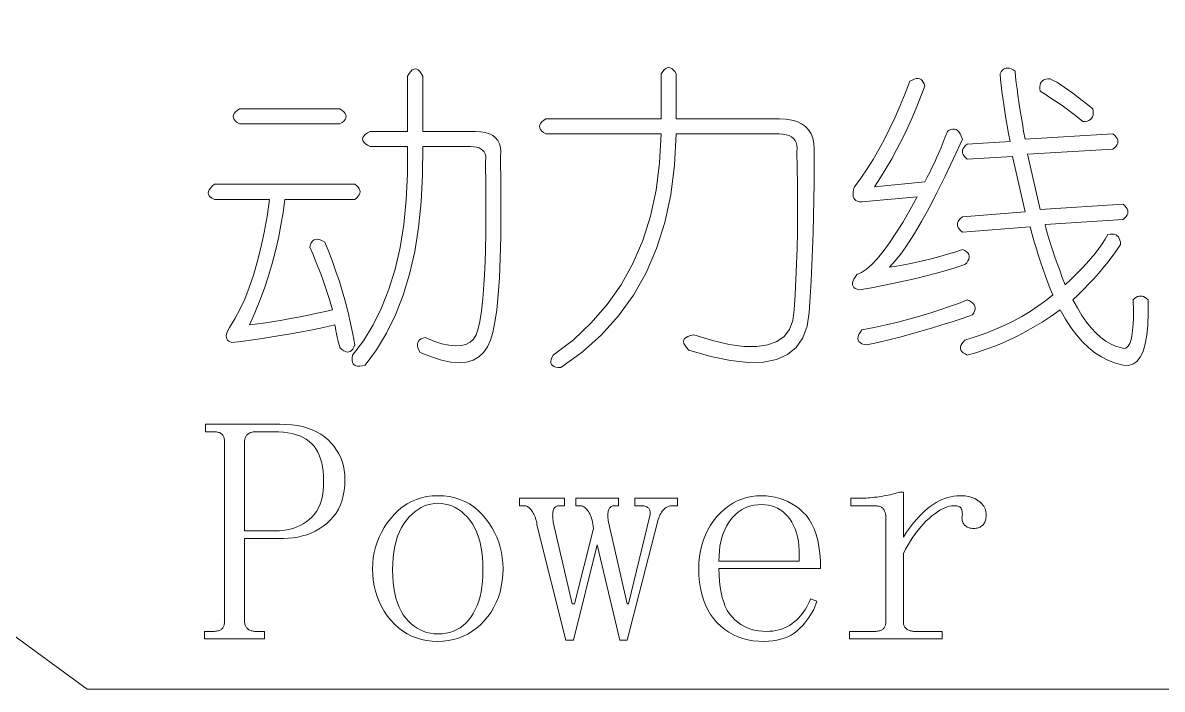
# Model space of a CAD drawing. Extents: x 1 to 297, y 1 to 210.
# Drawn here: x 212.78 to 223.15, y 112.54 to 118.6 of the extents above; entities that cross this region are included whole.
import ezdxf

# ---------------------------------------------------------------- set-up
doc = ezdxf.new("R2010")
doc.units = 0

msp = doc.modelspace()

# ---------------------------------------------------------------- linework, layer by layer
at = {"color": 7, "lineweight": 13}
msp.add_lwpolyline([(205.067, 118.603), (213.361, 112.54), (245.081, 112.54)], dxfattribs=at)
for points in [[(218.727, 118.14), (218.727, 117.729), (219.664, 117.729), (219.725, 117.726), (219.779, 117.718), (219.827, 117.704), (219.869, 117.685), (219.904, 117.66), (219.933, 117.63), (219.955, 117.594), (219.971, 117.553), (219.981, 117.507), (219.984, 117.454), (219.984, 117.3), (219.982, 117.146), (219.98, 116.994), (219.977, 116.844), (219.973, 116.694), (219.968, 116.547), (219.962, 116.4), (219.955, 116.255), (219.947, 116.111), (219.938, 115.969), (219.919, 115.842), (219.88, 115.736), (219.82, 115.65), (219.741, 115.585), (219.641, 115.54), (219.521, 115.516), (219.382, 115.513), (219.222, 115.53), (219.041, 115.568), (218.841, 115.626), (218.821, 115.648), (218.807, 115.668), (218.797, 115.686), (218.794, 115.703), (218.796, 115.717), (218.803, 115.73), (218.816, 115.741), (218.834, 115.75), (218.858, 115.757), (218.887, 115.763), (219.057, 115.712), (219.209, 115.677), (219.344, 115.659), (219.461, 115.657), (219.561, 115.672), (219.644, 115.703), (219.709, 115.75), (219.757, 115.814), (219.788, 115.895), (219.801, 115.992), (219.81, 116.129), (219.817, 116.269), (219.823, 116.409), (219.827, 116.551), (219.83, 116.694), (219.831, 116.839), (219.832, 116.985), (219.831, 117.133), (219.828, 117.281), (219.824, 117.432), (219.827, 117.462), (219.825, 117.489), (219.819, 117.513), (219.809, 117.534), (219.796, 117.552), (219.777, 117.566), (219.755, 117.577), (219.729, 117.585), (219.699, 117.59), (219.664, 117.592), (218.727, 117.592), (218.712, 117.307), (218.678, 117.038), (218.623, 116.786), (218.548, 116.549), (218.453, 116.329), (218.337, 116.124), (218.202, 115.936), (218.047, 115.763), (217.871, 115.606), (217.676, 115.466), (217.65, 115.467), (217.629, 115.47), (217.612, 115.476), (217.599, 115.484), (217.59, 115.494), (217.585, 115.507), (217.584, 115.522), (217.588, 115.539), (217.595, 115.558), (217.607, 115.58), (217.79, 115.72), (217.953, 115.873), (218.099, 116.04), (218.225, 116.22), (218.333, 116.414), (218.422, 116.622), (218.492, 116.844), (218.543, 117.08), (218.576, 117.329), (218.59, 117.592), (217.538, 117.592), (217.518, 117.605), (217.502, 117.619), (217.49, 117.633), (217.484, 117.646), (217.481, 117.66), (217.484, 117.674), (217.49, 117.688), (217.502, 117.701), (217.518, 117.715), (217.538, 117.729), (218.59, 117.729), (218.59, 118.14), (218.604, 118.161), (218.617, 118.177), (218.631, 118.188), (218.645, 118.195), (218.658, 118.197), (218.672, 118.195), (218.686, 118.188), (218.7, 118.177), (218.713, 118.161)], [(216.281, 118.117), (216.295, 118.142), (216.309, 118.161), (216.322, 118.175), (216.336, 118.183), (216.35, 118.186), (216.364, 118.183), (216.377, 118.175), (216.391, 118.161), (216.405, 118.142), (216.418, 118.117), (216.418, 117.614), (216.898, 117.614), (216.946, 117.612), (216.988, 117.605), (217.025, 117.594), (217.056, 117.578), (217.081, 117.557), (217.101, 117.532), (217.116, 117.502), (217.125, 117.468), (217.129, 117.429), (217.127, 117.386), (217.13, 117.122), (217.131, 116.88), (217.128, 116.66), (217.123, 116.461), (217.116, 116.283), (217.105, 116.127), (217.092, 115.992), (217.076, 115.879), (217.057, 115.787), (217.036, 115.717), (217.009, 115.654), (216.973, 115.603), (216.93, 115.563), (216.878, 115.534), (216.818, 115.517), (216.75, 115.512), (216.674, 115.517), (216.589, 115.534), (216.497, 115.563), (216.396, 115.603), (216.384, 115.625), (216.375, 115.645), (216.371, 115.663), (216.37, 115.68), (216.373, 115.694), (216.379, 115.707), (216.389, 115.718), (216.403, 115.727), (216.42, 115.735), (216.441, 115.74), (216.52, 115.708), (216.592, 115.684), (216.657, 115.67), (216.716, 115.663), (216.767, 115.666), (216.812, 115.677), (216.849, 115.697), (216.88, 115.726), (216.904, 115.763), (216.921, 115.809), (216.938, 115.886), (216.953, 115.98), (216.966, 116.091), (216.976, 116.218), (216.984, 116.363), (216.99, 116.525), (216.993, 116.703), (216.994, 116.899), (216.993, 117.111), (216.99, 117.34), (216.993, 117.366), (216.992, 117.39), (216.987, 117.41), (216.979, 117.428), (216.967, 117.443), (216.951, 117.455), (216.932, 117.465), (216.909, 117.472), (216.883, 117.476), (216.853, 117.477), (216.418, 117.477), (216.417, 117.219), (216.405, 116.974), (216.381, 116.742), (216.345, 116.523), (216.298, 116.317), (216.24, 116.125), (216.17, 115.946), (216.089, 115.78), (215.997, 115.628), (215.893, 115.489), (215.867, 115.481), (215.844, 115.478), (215.825, 115.478), (215.809, 115.481), (215.796, 115.489), (215.786, 115.5), (215.779, 115.514), (215.776, 115.533), (215.775, 115.555), (215.778, 115.58), (215.878, 115.71), (215.967, 115.854), (216.044, 116.01), (216.111, 116.18), (216.167, 116.363), (216.212, 116.559), (216.246, 116.769), (216.268, 116.992), (216.28, 117.228), (216.281, 117.477), (215.938, 117.477), (215.914, 117.491), (215.895, 117.505), (215.881, 117.518), (215.873, 117.532), (215.87, 117.546), (215.873, 117.56), (215.881, 117.573), (215.895, 117.587), (215.914, 117.601), (215.938, 117.614), (216.281, 117.614)], [(220.853, 118.072), (220.875, 118.083), (220.895, 118.092), (220.913, 118.096), (220.929, 118.097), (220.944, 118.094), (220.957, 118.088), (220.968, 118.078), (220.977, 118.064), (220.984, 118.047), (220.99, 118.026), (220.952, 117.926), (220.913, 117.828), (220.872, 117.732), (220.829, 117.638), (220.784, 117.546), (220.737, 117.455), (220.689, 117.367), (220.639, 117.28), (220.587, 117.195), (220.533, 117.112), (220.99, 117.157), (221.012, 117.199), (221.035, 117.241), (221.056, 117.285), (221.078, 117.329), (221.098, 117.374), (221.119, 117.421), (221.139, 117.468), (221.158, 117.516), (221.177, 117.565), (221.196, 117.614), (221.213, 117.626), (221.23, 117.634), (221.246, 117.637), (221.261, 117.636), (221.276, 117.632), (221.289, 117.623), (221.301, 117.61), (221.313, 117.592), (221.323, 117.571), (221.333, 117.546), (221.252, 117.37), (221.175, 117.207), (221.1, 117.057), (221.029, 116.92), (220.961, 116.797), (220.897, 116.687), (220.835, 116.591), (220.777, 116.507), (220.722, 116.437), (220.67, 116.38), (220.734, 116.39), (220.799, 116.401), (220.864, 116.414), (220.929, 116.428), (220.996, 116.443), (221.062, 116.46), (221.129, 116.478), (221.196, 116.497), (221.264, 116.518), (221.333, 116.54), (221.354, 116.531), (221.37, 116.52), (221.383, 116.509), (221.391, 116.496), (221.396, 116.483), (221.396, 116.469), (221.392, 116.454), (221.384, 116.438), (221.372, 116.421), (221.356, 116.403), (221.272, 116.376), (221.186, 116.35), (221.096, 116.325), (221.004, 116.301), (220.91, 116.277), (220.812, 116.255), (220.712, 116.233), (220.609, 116.213), (220.504, 116.193), (220.396, 116.174), (220.375, 116.18), (220.358, 116.187), (220.345, 116.196), (220.337, 116.207), (220.333, 116.22), (220.332, 116.235), (220.336, 116.251), (220.344, 116.27), (220.356, 116.29), (220.373, 116.312), (220.415, 116.331), (220.46, 116.362), (220.508, 116.404), (220.559, 116.458), (220.613, 116.523), (220.669, 116.6), (220.728, 116.688), (220.79, 116.787), (220.854, 116.898), (220.921, 117.02), (220.418, 116.974), (220.397, 116.976), (220.379, 116.98), (220.364, 116.987), (220.353, 116.996), (220.344, 117.009), (220.339, 117.024), (220.337, 117.042), (220.338, 117.062), (220.342, 117.086), (220.35, 117.112), (220.408, 117.191), (220.465, 117.274), (220.52, 117.361), (220.573, 117.452), (220.624, 117.546), (220.673, 117.644), (220.721, 117.745), (220.767, 117.85), (220.811, 117.959)], [(221.813, 118.163), (221.818, 118.112), (221.824, 118.058), (221.831, 118.002), (221.838, 117.944), (221.847, 117.883), (221.857, 117.82), (221.867, 117.755), (221.879, 117.688), (221.891, 117.618), (221.904, 117.546), (222.704, 117.592), (222.721, 117.578), (222.733, 117.564), (222.743, 117.55), (222.748, 117.537), (222.75, 117.523), (222.748, 117.509), (222.743, 117.496), (222.733, 117.482), (222.721, 117.468), (222.704, 117.454), (221.927, 117.409), (222.041, 116.906), (222.796, 116.952), (222.812, 116.938), (222.825, 116.924), (222.834, 116.91), (222.839, 116.897), (222.841, 116.883), (222.839, 116.869), (222.834, 116.856), (222.825, 116.842), (222.812, 116.828), (222.796, 116.814), (222.087, 116.769), (222.097, 116.726), (222.109, 116.681), (222.123, 116.633), (222.138, 116.582), (222.156, 116.529), (222.175, 116.472), (222.196, 116.414), (222.219, 116.352), (222.243, 116.287), (222.27, 116.22), (222.323, 116.27), (222.373, 116.319), (222.42, 116.367), (222.464, 116.414), (222.504, 116.46), (222.541, 116.505), (222.575, 116.55), (222.606, 116.593), (222.634, 116.636), (222.658, 116.677), (222.68, 116.68), (222.7, 116.681), (222.717, 116.679), (222.732, 116.674), (222.744, 116.666), (222.754, 116.655), (222.762, 116.642), (222.768, 116.626), (222.772, 116.607), (222.773, 116.586), (222.735, 116.531), (222.697, 116.478), (222.657, 116.425), (222.615, 116.374), (222.573, 116.323), (222.529, 116.273), (222.483, 116.224), (222.436, 116.176), (222.388, 116.129), (222.338, 116.083), (222.38, 116.009), (222.422, 115.941), (222.464, 115.881), (222.507, 115.827), (222.55, 115.78), (222.593, 115.74), (222.638, 115.707), (222.682, 115.681), (222.727, 115.661), (222.773, 115.649), (222.799, 115.641), (222.821, 115.644), (222.841, 115.659), (222.857, 115.685), (222.87, 115.723), (222.88, 115.772), (222.886, 115.833), (222.89, 115.905), (222.89, 115.988), (222.887, 116.083), (222.901, 116.095), (222.914, 116.105), (222.928, 116.112), (222.942, 116.116), (222.956, 116.117), (222.969, 116.116), (222.983, 116.112), (222.997, 116.105), (223.01, 116.095), (223.024, 116.083), (223.026, 115.962), (223.022, 115.854), (223.013, 115.761), (222.999, 115.681), (222.978, 115.614), (222.953, 115.562), (222.922, 115.523), (222.885, 115.498), (222.843, 115.486), (222.796, 115.489), (222.728, 115.506), (222.663, 115.531), (222.6, 115.563), (222.54, 115.602), (222.481, 115.649), (222.425, 115.703), (222.372, 115.764), (222.32, 115.832), (222.271, 115.908), (222.224, 115.992), (222.142, 115.934), (222.059, 115.88), (221.975, 115.83), (221.891, 115.783), (221.807, 115.74), (221.722, 115.701), (221.637, 115.665), (221.551, 115.633), (221.465, 115.605), (221.378, 115.58), (221.358, 115.59), (221.341, 115.6), (221.328, 115.612), (221.32, 115.624), (221.316, 115.637), (221.315, 115.651), (221.319, 115.667), (221.327, 115.683), (221.339, 115.699), (221.356, 115.717), (221.45, 115.746), (221.541, 115.778), (221.629, 115.812), (221.714, 115.849), (221.796, 115.889), (221.874, 115.931), (221.949, 115.976), (222.021, 116.024), (222.09, 116.075), (222.156, 116.129), (222.133, 116.184), (222.111, 116.241), (222.089, 116.299), (222.068, 116.359), (222.047, 116.42), (222.027, 116.483), (222.007, 116.546), (221.987, 116.611), (221.968, 116.678), (221.95, 116.746), (221.333, 116.7), (221.316, 116.714), (221.303, 116.728), (221.294, 116.741), (221.289, 116.755), (221.287, 116.769), (221.289, 116.782), (221.294, 116.796), (221.303, 116.81), (221.316, 116.824), (221.333, 116.837), (221.904, 116.883), (221.79, 117.386), (221.378, 117.363), (221.362, 117.377), (221.349, 117.39), (221.34, 117.404), (221.335, 117.418), (221.333, 117.432), (221.335, 117.445), (221.34, 117.459), (221.349, 117.473), (221.362, 117.486), (221.378, 117.5), (221.767, 117.523), (221.754, 117.595), (221.741, 117.665), (221.73, 117.732), (221.719, 117.797), (221.71, 117.86), (221.701, 117.921), (221.693, 117.979), (221.687, 118.035), (221.681, 118.089), (221.676, 118.14), (221.685, 118.157), (221.696, 118.17), (221.707, 118.181), (221.719, 118.188), (221.733, 118.192), (221.747, 118.192), (221.762, 118.19), (221.778, 118.184), (221.795, 118.175)], [(222.133, 118.094), (222.161, 118.079), (222.192, 118.062), (222.225, 118.041), (222.261, 118.018), (222.298, 117.992), (222.338, 117.963), (222.381, 117.931), (222.425, 117.897), (222.472, 117.86), (222.521, 117.82), (222.524, 117.798), (222.525, 117.779), (222.523, 117.762), (222.518, 117.747), (222.51, 117.734), (222.499, 117.724), (222.486, 117.716), (222.47, 117.71), (222.451, 117.707), (222.43, 117.706), (222.397, 117.733), (222.363, 117.761), (222.328, 117.788), (222.291, 117.816), (222.253, 117.843), (222.213, 117.87), (222.172, 117.898), (222.13, 117.925), (222.086, 117.953), (222.041, 117.98), (222.038, 118.002), (222.038, 118.021), (222.04, 118.038), (222.045, 118.053), (222.053, 118.066), (222.063, 118.076), (222.076, 118.084), (222.092, 118.09), (222.111, 118.093)], [(214.75, 117.82), (215.664, 117.82), (215.685, 117.806), (215.701, 117.793), (215.712, 117.779), (215.719, 117.765), (215.721, 117.752), (215.719, 117.738), (215.712, 117.724), (215.701, 117.71), (215.685, 117.697), (215.664, 117.683), (214.75, 117.683), (214.729, 117.697), (214.713, 117.71), (214.702, 117.724), (214.695, 117.738), (214.693, 117.752), (214.695, 117.765), (214.702, 117.779), (214.713, 117.793), (214.729, 117.806)], [(214.521, 117.134), (215.801, 117.134), (215.818, 117.121), (215.831, 117.107), (215.84, 117.093), (215.845, 117.08), (215.847, 117.066), (215.845, 117.052), (215.84, 117.038), (215.831, 117.025), (215.818, 117.011), (215.801, 116.997), (215.161, 116.997), (215.146, 116.879), (215.127, 116.761), (215.104, 116.645), (215.077, 116.529), (215.047, 116.414), (215.013, 116.301), (214.976, 116.188), (214.935, 116.076), (214.89, 115.965), (214.841, 115.854), (214.915, 115.864), (214.988, 115.875), (215.063, 115.886), (215.137, 115.898), (215.213, 115.912), (215.288, 115.926), (215.364, 115.941), (215.441, 115.957), (215.518, 115.974), (215.596, 115.992), (215.581, 116.043), (215.565, 116.095), (215.548, 116.149), (215.53, 116.204), (215.51, 116.26), (215.489, 116.318), (215.466, 116.377), (215.442, 116.438), (215.417, 116.5), (215.39, 116.563), (215.395, 116.584), (215.403, 116.601), (215.412, 116.615), (215.423, 116.625), (215.436, 116.632), (215.45, 116.634), (215.467, 116.633), (215.485, 116.629), (215.505, 116.621), (215.527, 116.609), (215.563, 116.521), (215.596, 116.432), (215.628, 116.342), (215.659, 116.25), (215.687, 116.157), (215.714, 116.063), (215.738, 115.967), (215.761, 115.87), (215.782, 115.771), (215.801, 115.672), (215.792, 115.651), (215.781, 115.634), (215.77, 115.622), (215.757, 115.613), (215.744, 115.609), (215.73, 115.608), (215.715, 115.612), (215.699, 115.62), (215.682, 115.632), (215.664, 115.649), (215.66, 115.663), (215.655, 115.679), (215.65, 115.696), (215.646, 115.715), (215.641, 115.734), (215.637, 115.756), (215.632, 115.778), (215.628, 115.802), (215.623, 115.828), (215.618, 115.854), (215.514, 115.832), (215.413, 115.811), (215.313, 115.792), (215.216, 115.774), (215.121, 115.757), (215.029, 115.742), (214.938, 115.728), (214.85, 115.715), (214.765, 115.704), (214.681, 115.694), (214.665, 115.7), (214.651, 115.707), (214.641, 115.716), (214.634, 115.727), (214.63, 115.74), (214.629, 115.755), (214.632, 115.771), (214.637, 115.79), (214.646, 115.81), (214.658, 115.832), (214.707, 115.909), (214.753, 115.995), (214.797, 116.09), (214.838, 116.194), (214.876, 116.306), (214.911, 116.427), (214.943, 116.556), (214.973, 116.695), (215, 116.842), (215.024, 116.997), (214.521, 116.997), (214.501, 117.007), (214.485, 117.017), (214.473, 117.029), (214.466, 117.041), (214.464, 117.054), (214.466, 117.069), (214.473, 117.084), (214.485, 117.1), (214.501, 117.117)], [(221.378, 116.083), (221.399, 116.073), (221.417, 116.063), (221.431, 116.051), (221.441, 116.039), (221.447, 116.026), (221.45, 116.012), (221.449, 115.997), (221.444, 115.981), (221.436, 115.964), (221.424, 115.946), (221.332, 115.914), (221.239, 115.884), (221.146, 115.854), (221.051, 115.825), (220.956, 115.797), (220.859, 115.77), (220.762, 115.744), (220.663, 115.719), (220.564, 115.695), (220.464, 115.672), (220.439, 115.677), (220.418, 115.684), (220.402, 115.694), (220.391, 115.704), (220.384, 115.717), (220.382, 115.732), (220.384, 115.748), (220.391, 115.767), (220.402, 115.787), (220.418, 115.809), (220.531, 115.832), (220.64, 115.856), (220.745, 115.881), (220.846, 115.907), (220.944, 115.934), (221.038, 115.962), (221.129, 115.991), (221.216, 116.021), (221.299, 116.051)], [(214.796, 113.912), (214.796, 113.157), (214.796, 113.148), (214.797, 113.14), (214.798, 113.132), (214.8, 113.124), (214.803, 113.117), (214.806, 113.111), (214.81, 113.104), (214.814, 113.099), (214.819, 113.094), (214.824, 113.089), (214.83, 113.084), (214.836, 113.08), (214.843, 113.077), (214.85, 113.074), (214.857, 113.072), (214.865, 113.07), (214.873, 113.068), (214.881, 113.067), (214.889, 113.066), (214.898, 113.066), (214.978, 113.066), (214.978, 112.997), (214.43, 112.997), (214.43, 113.066), (214.51, 113.066), (214.521, 113.066), (214.531, 113.067), (214.541, 113.068), (214.55, 113.07), (214.558, 113.072), (214.566, 113.074), (214.573, 113.077), (214.579, 113.08), (214.585, 113.084), (214.59, 113.089), (214.594, 113.094), (214.598, 113.099), (214.602, 113.104), (214.604, 113.111), (214.607, 113.117), (214.609, 113.124), (214.611, 113.132), (214.612, 113.14), (214.612, 113.148), (214.613, 113.157), (214.613, 114.792), (214.612, 114.8), (214.612, 114.809), (214.611, 114.817), (214.609, 114.824), (214.607, 114.832), (214.604, 114.838), (214.602, 114.844), (214.598, 114.85), (214.594, 114.855), (214.59, 114.86), (214.585, 114.864), (214.579, 114.868), (214.573, 114.872), (214.566, 114.875), (214.558, 114.877), (214.55, 114.879), (214.541, 114.881), (214.531, 114.882), (214.521, 114.883), (214.51, 114.883), (214.441, 114.883), (214.441, 114.952), (215.116, 114.952), (215.171, 114.95), (215.225, 114.946), (215.275, 114.939), (215.323, 114.929), (215.368, 114.916), (215.411, 114.9), (215.451, 114.882), (215.489, 114.86), (215.523, 114.836), (215.556, 114.809), (215.585, 114.779), (215.611, 114.749), (215.634, 114.716), (215.654, 114.683), (215.671, 114.647), (215.685, 114.611), (215.696, 114.572), (215.704, 114.533), (215.708, 114.491), (215.71, 114.449), (215.708, 114.397), (215.703, 114.349), (215.695, 114.302), (215.683, 114.259), (215.668, 114.217), (215.65, 114.179), (215.629, 114.142), (215.604, 114.109), (215.576, 114.077), (215.544, 114.049), (215.51, 114.023), (215.475, 113.999), (215.439, 113.979), (215.401, 113.961), (215.363, 113.946), (215.323, 113.934), (215.281, 113.924), (215.239, 113.917), (215.195, 113.913), (215.15, 113.912)], [(215.081, 113.98), (215.115, 113.981), (215.148, 113.984), (215.181, 113.989), (215.212, 113.997), (215.243, 114.006), (215.273, 114.017), (215.302, 114.031), (215.33, 114.046), (215.357, 114.063), (215.384, 114.083), (215.409, 114.105), (215.431, 114.13), (215.451, 114.158), (215.468, 114.189), (215.483, 114.223), (215.495, 114.26), (215.504, 114.3), (215.51, 114.343), (215.514, 114.388), (215.516, 114.437), (215.514, 114.482), (215.511, 114.524), (215.506, 114.564), (215.498, 114.601), (215.488, 114.636), (215.476, 114.668), (215.462, 114.698), (215.446, 114.726), (215.428, 114.752), (215.407, 114.774), (215.384, 114.795), (215.358, 114.814), (215.33, 114.83), (215.299, 114.844), (215.266, 114.856), (215.229, 114.866), (215.191, 114.873), (215.149, 114.879), (215.105, 114.882), (215.058, 114.883), (214.898, 114.883), (214.889, 114.883), (214.881, 114.882), (214.873, 114.881), (214.865, 114.879), (214.857, 114.877), (214.85, 114.875), (214.843, 114.872), (214.836, 114.868), (214.83, 114.864), (214.824, 114.86), (214.819, 114.855), (214.814, 114.85), (214.81, 114.844), (214.806, 114.838), (214.803, 114.832), (214.8, 114.824), (214.798, 114.817), (214.797, 114.809), (214.796, 114.8), (214.796, 114.792), (214.796, 113.98)], [(217.15, 113.637), (217.148, 113.581), (217.143, 113.527), (217.134, 113.475), (217.122, 113.424), (217.107, 113.376), (217.088, 113.329), (217.066, 113.285), (217.04, 113.242), (217.011, 113.202), (216.978, 113.163), (216.943, 113.127), (216.907, 113.095), (216.868, 113.067), (216.828, 113.042), (216.787, 113.022), (216.744, 113.005), (216.699, 112.991), (216.653, 112.982), (216.605, 112.976), (216.556, 112.974), (216.504, 112.976), (216.454, 112.982), (216.407, 112.992), (216.361, 113.006), (216.317, 113.023), (216.275, 113.044), (216.235, 113.07), (216.197, 113.099), (216.161, 113.132), (216.127, 113.169), (216.095, 113.208), (216.067, 113.25), (216.042, 113.292), (216.021, 113.337), (216.003, 113.383), (215.988, 113.431), (215.976, 113.48), (215.968, 113.531), (215.963, 113.583), (215.961, 113.637), (215.963, 113.687), (215.968, 113.736), (215.976, 113.784), (215.988, 113.831), (216.003, 113.877), (216.021, 113.923), (216.042, 113.967), (216.067, 114.01), (216.095, 114.053), (216.127, 114.094), (216.161, 114.134), (216.197, 114.168), (216.235, 114.199), (216.275, 114.226), (216.317, 114.249), (216.361, 114.267), (216.407, 114.282), (216.454, 114.292), (216.504, 114.298), (216.556, 114.3), (216.609, 114.298), (216.661, 114.292), (216.71, 114.282), (216.757, 114.267), (216.801, 114.249), (216.844, 114.226), (216.884, 114.199), (216.921, 114.168), (216.957, 114.134), (216.99, 114.094), (217.02, 114.053), (217.047, 114.01), (217.071, 113.967), (217.092, 113.923), (217.11, 113.877), (217.124, 113.831), (217.135, 113.784), (217.143, 113.736), (217.148, 113.687)], [(218.35, 114.277), (218.738, 114.277), (218.738, 114.209), (218.693, 114.209), (218.684, 114.208), (218.675, 114.207), (218.666, 114.206), (218.658, 114.203), (218.65, 114.2), (218.642, 114.196), (218.634, 114.192), (218.627, 114.187), (218.62, 114.181), (218.613, 114.174), (218.606, 114.167), (218.599, 114.159), (218.593, 114.15), (218.587, 114.14), (218.581, 114.129), (218.576, 114.117), (218.57, 114.104), (218.565, 114.09), (218.56, 114.076), (218.556, 114.06), (218.281, 112.986), (218.213, 112.986), (218.007, 113.854), (217.79, 112.986), (217.721, 112.986), (217.458, 114.037), (217.456, 114.053), (217.453, 114.068), (217.449, 114.082), (217.446, 114.096), (217.441, 114.109), (217.436, 114.121), (217.431, 114.132), (217.425, 114.143), (217.419, 114.154), (217.413, 114.163), (217.406, 114.172), (217.399, 114.179), (217.392, 114.186), (217.385, 114.192), (217.378, 114.197), (217.372, 114.201), (217.365, 114.205), (217.358, 114.207), (217.351, 114.208), (217.344, 114.209), (217.298, 114.209), (217.298, 114.277), (217.71, 114.277), (217.71, 114.209), (217.664, 114.209), (217.655, 114.208), (217.647, 114.207), (217.64, 114.205), (217.633, 114.202), (217.627, 114.199), (217.622, 114.194), (217.617, 114.189), (217.613, 114.183), (217.61, 114.176), (217.607, 114.169), (217.605, 114.16), (217.603, 114.152), (217.602, 114.142), (217.602, 114.132), (217.601, 114.122), (217.602, 114.11), (217.602, 114.099), (217.603, 114.086), (217.605, 114.074), (217.607, 114.06), (217.778, 113.317), (217.801, 113.317), (217.973, 114.003), (217.97, 114.023), (217.967, 114.042), (217.964, 114.06), (217.96, 114.077), (217.956, 114.093), (217.951, 114.108), (217.945, 114.122), (217.94, 114.135), (217.934, 114.146), (217.927, 114.157), (217.92, 114.167), (217.913, 114.176), (217.905, 114.184), (217.898, 114.19), (217.89, 114.196), (217.882, 114.2), (217.873, 114.204), (217.865, 114.207), (217.856, 114.208), (217.847, 114.209), (217.813, 114.209), (217.813, 114.277), (218.201, 114.277), (218.201, 114.209), (218.167, 114.209), (218.158, 114.208), (218.15, 114.207), (218.143, 114.205), (218.136, 114.202), (218.13, 114.199), (218.124, 114.194), (218.12, 114.189), (218.116, 114.183), (218.112, 114.176), (218.11, 114.169), (218.108, 114.16), (218.106, 114.152), (218.105, 114.142), (218.104, 114.132), (218.104, 114.122), (218.104, 114.11), (218.105, 114.099), (218.106, 114.086), (218.108, 114.074), (218.11, 114.06), (218.281, 113.317), (218.293, 113.317), (218.487, 114.117), (218.489, 114.126), (218.49, 114.135), (218.491, 114.143), (218.491, 114.15), (218.49, 114.157), (218.488, 114.164), (218.486, 114.17), (218.483, 114.176), (218.48, 114.181), (218.476, 114.186), (218.471, 114.19), (218.465, 114.194), (218.46, 114.198), (218.454, 114.2), (218.447, 114.203), (218.44, 114.205), (218.432, 114.207), (218.424, 114.208), (218.416, 114.208), (218.407, 114.209), (218.35, 114.209)], [(219.116, 113.637), (219.117, 113.577), (219.12, 113.521), (219.126, 113.468), (219.135, 113.419), (219.146, 113.373), (219.159, 113.331), (219.174, 113.292), (219.192, 113.257), (219.213, 113.225), (219.236, 113.197), (219.26, 113.172), (219.287, 113.15), (219.314, 113.13), (219.343, 113.113), (219.374, 113.099), (219.406, 113.087), (219.44, 113.078), (219.475, 113.071), (219.512, 113.067), (219.55, 113.066), (219.579, 113.067), (219.607, 113.069), (219.635, 113.074), (219.661, 113.08), (219.687, 113.087), (219.712, 113.097), (219.735, 113.108), (219.758, 113.121), (219.78, 113.135), (219.801, 113.152), (219.821, 113.169), (219.84, 113.187), (219.858, 113.207), (219.874, 113.227), (219.89, 113.247), (219.904, 113.269), (219.917, 113.291), (219.929, 113.314), (219.94, 113.338), (219.95, 113.363), (220.007, 113.34), (219.999, 113.315), (219.99, 113.29), (219.979, 113.265), (219.966, 113.24), (219.951, 113.216), (219.935, 113.191), (219.917, 113.167), (219.897, 113.143), (219.876, 113.118), (219.853, 113.094), (219.828, 113.072), (219.801, 113.051), (219.773, 113.033), (219.743, 113.018), (219.711, 113.004), (219.678, 112.994), (219.643, 112.985), (219.606, 112.979), (219.567, 112.976), (219.527, 112.974), (219.475, 112.976), (219.426, 112.981), (219.378, 112.99), (219.332, 113.002), (219.288, 113.017), (219.247, 113.036), (219.207, 113.058), (219.169, 113.084), (219.133, 113.113), (219.098, 113.146), (219.067, 113.182), (219.039, 113.22), (219.014, 113.262), (218.992, 113.307), (218.974, 113.354), (218.959, 113.405), (218.948, 113.459), (218.939, 113.515), (218.934, 113.575), (218.933, 113.637), (218.934, 113.693), (218.939, 113.748), (218.948, 113.8), (218.959, 113.85), (218.974, 113.899), (218.992, 113.945), (219.014, 113.99), (219.039, 114.032), (219.067, 114.073), (219.098, 114.112), (219.132, 114.147), (219.168, 114.179), (219.205, 114.208), (219.243, 114.232), (219.283, 114.253), (219.324, 114.27), (219.367, 114.283), (219.411, 114.293), (219.457, 114.298), (219.504, 114.3), (219.547, 114.299), (219.589, 114.294), (219.629, 114.287), (219.669, 114.276), (219.707, 114.263), (219.744, 114.247), (219.78, 114.227), (219.815, 114.205), (219.849, 114.18), (219.881, 114.152), (219.912, 114.12), (219.939, 114.083), (219.963, 114.043), (219.984, 113.998), (220.001, 113.949), (220.016, 113.895), (220.027, 113.837), (220.035, 113.775), (220.04, 113.708), (220.041, 113.637)], [(220.796, 113.923), (220.819, 113.959), (220.842, 113.993), (220.866, 114.025), (220.89, 114.056), (220.914, 114.084), (220.939, 114.112), (220.964, 114.137), (220.989, 114.161), (221.015, 114.183), (221.041, 114.203), (221.068, 114.221), (221.094, 114.238), (221.121, 114.253), (221.147, 114.265), (221.174, 114.276), (221.201, 114.285), (221.228, 114.291), (221.255, 114.296), (221.282, 114.299), (221.31, 114.3), (221.332, 114.3), (221.354, 114.298), (221.374, 114.296), (221.393, 114.292), (221.411, 114.287), (221.428, 114.282), (221.445, 114.275), (221.46, 114.267), (221.474, 114.258), (221.487, 114.249), (221.499, 114.238), (221.51, 114.227), (221.519, 114.216), (221.527, 114.205), (221.534, 114.193), (221.54, 114.181), (221.544, 114.168), (221.547, 114.155), (221.549, 114.142), (221.55, 114.129), (221.55, 114.118), (221.549, 114.107), (221.547, 114.096), (221.545, 114.087), (221.543, 114.077), (221.54, 114.068), (221.536, 114.06), (221.532, 114.052), (221.527, 114.044), (221.521, 114.037), (221.515, 114.031), (221.509, 114.025), (221.502, 114.02), (221.494, 114.015), (221.486, 114.012), (221.477, 114.008), (221.467, 114.006), (221.457, 114.004), (221.447, 114.003), (221.436, 114.003), (221.424, 114.003), (221.414, 114.004), (221.404, 114.006), (221.394, 114.008), (221.386, 114.012), (221.377, 114.015), (221.37, 114.02), (221.362, 114.025), (221.356, 114.031), (221.35, 114.037), (221.345, 114.044), (221.34, 114.052), (221.336, 114.06), (221.333, 114.068), (221.331, 114.077), (221.33, 114.087), (221.329, 114.096), (221.33, 114.107), (221.331, 114.118), (221.333, 114.129), (221.333, 114.135), (221.332, 114.142), (221.332, 114.148), (221.331, 114.154), (221.33, 114.16), (221.329, 114.166), (221.327, 114.171), (221.325, 114.176), (221.323, 114.181), (221.321, 114.186), (221.319, 114.19), (221.315, 114.194), (221.31, 114.198), (221.305, 114.2), (221.298, 114.203), (221.291, 114.205), (221.283, 114.207), (221.274, 114.208), (221.264, 114.208), (221.253, 114.209), (221.234, 114.208), (221.215, 114.204), (221.194, 114.198), (221.173, 114.19), (221.151, 114.18), (221.129, 114.168), (221.105, 114.153), (221.081, 114.136), (221.056, 114.116), (221.03, 114.094), (221.004, 114.071), (220.978, 114.045), (220.954, 114.018), (220.929, 113.988), (220.906, 113.957), (220.882, 113.924), (220.86, 113.89), (220.838, 113.853), (220.816, 113.815), (220.796, 113.774), (220.796, 113.157), (220.796, 113.148), (220.797, 113.14), (220.798, 113.132), (220.8, 113.124), (220.803, 113.117), (220.806, 113.111), (220.81, 113.104), (220.814, 113.099), (220.819, 113.094), (220.824, 113.089), (220.83, 113.084), (220.836, 113.08), (220.843, 113.077), (220.85, 113.074), (220.857, 113.072), (220.865, 113.07), (220.873, 113.068), (220.881, 113.067), (220.889, 113.066), (220.898, 113.066), (221.15, 113.066), (221.15, 112.997), (220.304, 112.997), (220.304, 113.066), (220.533, 113.066), (220.544, 113.066), (220.554, 113.067), (220.564, 113.068), (220.573, 113.07), (220.581, 113.072), (220.589, 113.074), (220.596, 113.077), (220.602, 113.08), (220.608, 113.084), (220.613, 113.089), (220.617, 113.094), (220.621, 113.099), (220.624, 113.104), (220.627, 113.111), (220.63, 113.117), (220.632, 113.124), (220.633, 113.132), (220.635, 113.14), (220.635, 113.148), (220.636, 113.157), (220.636, 114.106), (220.635, 114.115), (220.635, 114.123), (220.633, 114.132), (220.632, 114.14), (220.63, 114.147), (220.627, 114.155), (220.624, 114.161), (220.621, 114.168), (220.617, 114.174), (220.613, 114.18), (220.608, 114.186), (220.602, 114.19), (220.596, 114.195), (220.589, 114.198), (220.581, 114.202), (220.573, 114.204), (220.564, 114.206), (220.554, 114.208), (220.544, 114.208), (220.533, 114.209), (220.316, 114.209), (220.316, 114.277), (220.407, 114.277), (220.423, 114.277), (220.44, 114.278), (220.458, 114.279), (220.476, 114.28), (220.494, 114.282), (220.513, 114.283), (220.533, 114.286), (220.553, 114.288), (220.574, 114.291), (220.596, 114.294), (220.617, 114.298), (220.637, 114.302), (220.656, 114.305), (220.674, 114.309), (220.691, 114.313), (220.707, 114.317), (220.722, 114.321), (220.736, 114.326), (220.749, 114.33), (220.761, 114.334), (220.796, 114.334)], [(216.144, 113.626), (216.145, 113.568), (216.149, 113.513), (216.155, 113.461), (216.163, 113.413), (216.174, 113.367), (216.187, 113.325), (216.203, 113.285), (216.221, 113.249), (216.241, 113.216), (216.264, 113.186), (216.289, 113.159), (216.314, 113.134), (216.341, 113.113), (216.368, 113.094), (216.397, 113.079), (216.427, 113.066), (216.457, 113.056), (216.489, 113.049), (216.522, 113.044), (216.556, 113.043), (216.594, 113.045), (216.63, 113.049), (216.664, 113.057), (216.697, 113.068), (216.728, 113.082), (216.758, 113.099), (216.786, 113.119), (216.812, 113.142), (216.836, 113.168), (216.858, 113.197), (216.879, 113.229), (216.897, 113.264), (216.914, 113.301), (216.928, 113.34), (216.94, 113.382), (216.95, 113.426), (216.957, 113.472), (216.963, 113.521), (216.966, 113.572), (216.967, 113.626), (216.966, 113.684), (216.962, 113.739), (216.956, 113.791), (216.948, 113.841), (216.937, 113.887), (216.924, 113.931), (216.908, 113.972), (216.89, 114.01), (216.87, 114.045), (216.847, 114.077), (216.822, 114.107), (216.797, 114.133), (216.77, 114.156), (216.743, 114.176), (216.714, 114.193), (216.684, 114.207), (216.654, 114.218), (216.622, 114.225), (216.589, 114.23), (216.556, 114.232), (216.524, 114.23), (216.493, 114.225), (216.463, 114.218), (216.433, 114.207), (216.404, 114.193), (216.376, 114.176), (216.348, 114.156), (216.322, 114.133), (216.295, 114.107), (216.27, 114.077), (216.246, 114.045), (216.225, 114.01), (216.206, 113.972), (216.189, 113.931), (216.176, 113.887), (216.164, 113.841), (216.155, 113.791), (216.149, 113.739), (216.145, 113.684)], [(219.847, 113.706), (219.848, 113.755), (219.847, 113.802), (219.844, 113.846), (219.839, 113.888), (219.831, 113.927), (219.822, 113.964), (219.81, 113.999), (219.796, 114.031), (219.78, 114.061), (219.761, 114.089), (219.741, 114.114), (219.72, 114.136), (219.697, 114.156), (219.673, 114.173), (219.648, 114.187), (219.622, 114.199), (219.594, 114.208), (219.566, 114.215), (219.535, 114.219), (219.504, 114.22), (219.47, 114.219), (219.438, 114.215), (219.407, 114.208), (219.377, 114.198), (219.348, 114.186), (219.321, 114.171), (219.295, 114.153), (219.27, 114.132), (219.246, 114.109), (219.224, 114.083), (219.203, 114.055), (219.185, 114.024), (219.169, 113.991), (219.155, 113.957), (219.143, 113.92), (219.133, 113.881), (219.125, 113.841), (219.12, 113.798), (219.117, 113.753), (219.116, 113.706)]]:
    msp.add_lwpolyline(points, close=True, dxfattribs=at)

doc.saveas('drawing.dxf')
